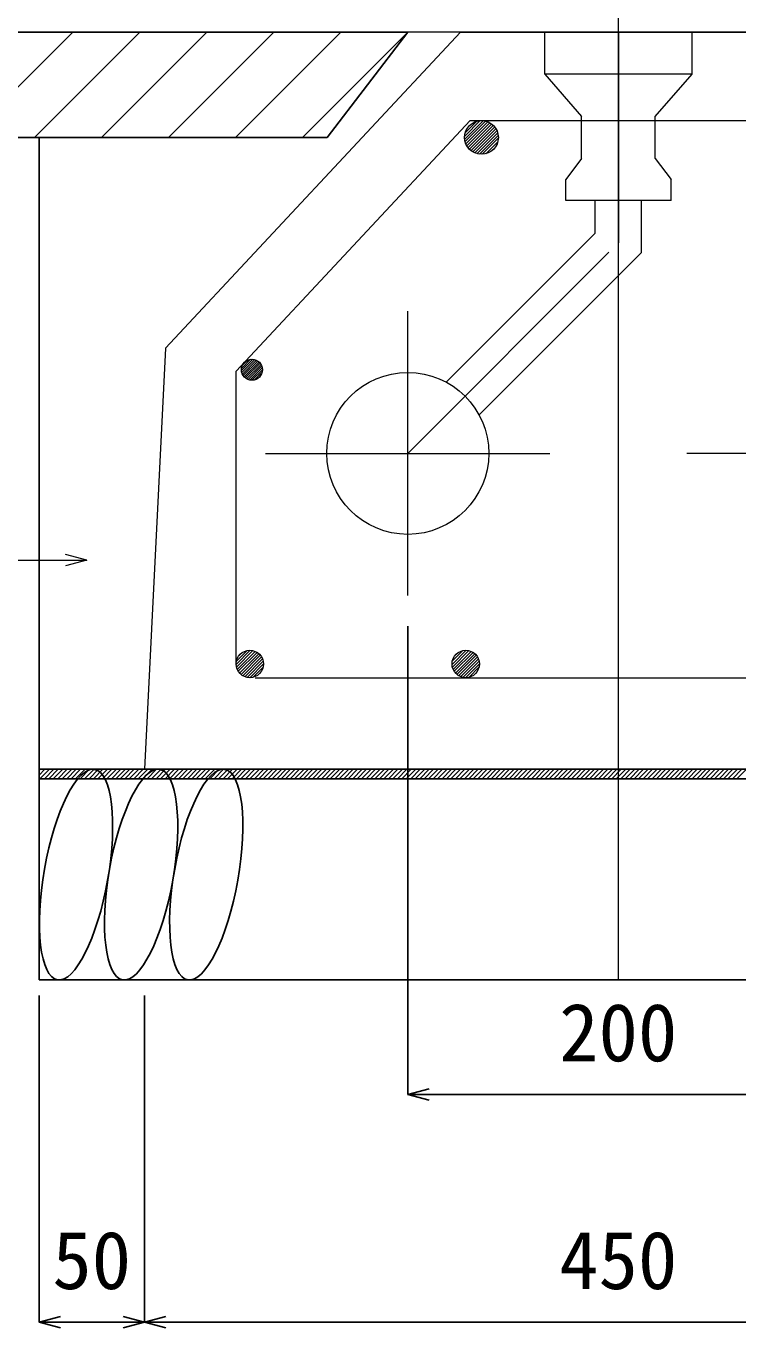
# Model space of a CAD drawing. Units: millimetres, scale not verified. Extents: x -9755 to 16726, y -7413 to 4835.
# Drawn here: x 4403 to 4741, y -166 to 452 of the extents above; entities that cross this region are included whole.
import ezdxf
from ezdxf.enums import TextEntityAlignment as Align

# ---------------------------------------------------------------- set-up
doc = ezdxf.new("R2010")
doc.units = ezdxf.units.MM
doc.header["$LTSCALE"] = 15
doc.linetypes.add('CHAIN2', pattern=[12, 9, -1, 1, -1])
doc.layers.add('0-1_ブロック', color=2, linetype='Continuous', lineweight=18)
doc.layers.add('0-A', color=7, linetype='Continuous', lineweight=18)
for name, color, linetype in [('0-3_鉄筋', 7, 'Continuous'), ('0-5_ｼﾞｮｲﾝﾄ詳細図', 7, 'Continuous'), ('0-6_寸法', 4, 'Continuous'), ('0-B', 4, 'Continuous')]:
    doc.layers.add(name, color=color, linetype=linetype)
doc.styles.add('ＭＳ ゴシック', font='')
doc.styles.get('ＭＳ ゴシック').set_extended_font_data('MS Gothic')

msp = doc.modelspace()

# ---------------------------------------------------------------- linework, layer by layer
at = {"layer": '0-1_ブロック', "color": 7}
for p, q in [((4684.36, -0.57), (4684.36, 571.73)), ((5212.45, 449.43), (3937.59, 449.43)), ((4719.36, 429.43), (4719.36, 449.43)), ((4649.36, 429.43), (4666.86, 409.43)), ((4701.86, 409.43), (4719.36, 429.43)), ((4666.86, 389.43), (4666.86, 409.43)), ((4701.86, 389.43), (4701.86, 409.43)), ((4666.86, 389.43), (4659.36, 379.43)), ((4701.86, 389.43), (4709.36, 379.43)), ((4709.36, 369.43), (4709.36, 379.43)), ((4673.36, 353.99), (4673.36, 369.49)), ((4695.36, 344.88), (4695.36, 369.49)), ((4602.63, 283.26), (4673.36, 353.99)), ((4618.19, 267.71), (4695.36, 344.88)), ((4505.39, 288.7), (4510.8, 294.11)), ((4505.42, 289.79), (4509.71, 294.08)), ((4505.55, 287.8), (4511.7, 293.95)), ((4505.83, 287.02), (4512.47, 293.66)), ((4505.87, 291.3), (4508.19, 293.63)), ((4506.22, 286.34), (4513.15, 293.28)), ((4506.68, 285.75), (4513.75, 292.81)), ((4507.23, 285.24), (4514.26, 292.27)), ((4507.86, 284.8), (4514.69, 291.64)), ((4508.57, 284.46), (4515.04, 290.92)), ((4509.4, 284.22), (4515.28, 290.1)), ((4510.36, 284.13), (4515.37, 289.14)), ((4511.57, 284.27), (4515.23, 287.93))]:
    msp.add_line(p, q, dxfattribs=at)
at = {"layer": '0-1_ブロック', "color": 3}
for q in [(4469.36, 299.43), (4759.36, 449.43)]:
    msp.add_line((4609.36, 449.43), q, dxfattribs=at)
at = {"layer": '0-1_ブロック', "color": 7, "linetype": 'CHAIN2'}
for p, q in [((4684.36, 449.43), (4684.36, 349.43)), ((4584.36, 249.43), (4684.36, 349.43)), ((4584.36, 181.93), (4584.36, 316.93)), ((4516.86, 249.43), (4651.86, 249.43)), ((4851.86, 249.43), (4716.86, 249.43))]:
    msp.add_line(p, q, dxfattribs=at)
at = {"layer": '0-1_ブロック'}
for p, q in [((4613.93, 407.43), (4502.86, 288.43)), ((4611.38, 400.07), (4618.72, 407.41)), ((4611.39, 398.67), (4620.12, 407.4)), ((4611.6, 397.46), (4621.33, 407.19)), ((4611.72, 401.82), (4616.97, 407.07)), ((4611.95, 396.4), (4622.39, 406.84)), ((4612.42, 395.45), (4623.34, 406.37)), ((4612.98, 394.6), (4624.19, 405.81)), ((4613.64, 393.84), (4624.95, 405.15)), ((4613.93, 407.43), (4754.78, 407.43)), ((4614.38, 393.17), (4625.62, 404.41)), ((4615.21, 392.59), (4626.2, 403.58)), ((4616.15, 392.11), (4626.68, 402.64)), ((4617.19, 391.73), (4627.06, 401.6)), ((4618.36, 391.5), (4627.29, 400.43)), ((4619.72, 391.44), (4627.35, 399.07)), ((4621.39, 391.7), (4627.09, 397.4)), ((4624.11, 393), (4625.79, 394.68)), ((4502.86, 149.43), (4502.86, 288.43)), ((4502.86, 149.18), (4509.61, 155.93)), ((4502.98, 150.72), (4508.07, 155.81)), ((4503.03, 147.94), (4510.85, 155.76)), ((4503.38, 146.87), (4511.91, 155.41)), ((4503.87, 145.95), (4512.84, 154.92)), ((4504.08, 153.23), (4505.56, 154.71)), ((4605.36, 149.18), (4612.11, 155.93)), ((4605.48, 150.72), (4610.57, 155.81)), ((4605.53, 147.94), (4613.35, 155.76)), ((4605.88, 146.87), (4614.41, 155.41)), ((4606.37, 145.95), (4615.34, 154.92)), ((4606.58, 153.23), (4608.06, 154.71)), ((4504.47, 145.14), (4513.65, 154.31)), ((4505.19, 144.44), (4514.35, 153.6)), ((4506.02, 143.86), (4514.93, 152.77)), ((4506.97, 143.39), (4515.4, 151.82)), ((4508.06, 143.07), (4515.72, 150.73)), ((4509.34, 142.93), (4515.86, 149.45)), ((4606.97, 145.14), (4616.15, 154.31)), ((4607.69, 144.44), (4616.85, 153.6)), ((4608.52, 143.86), (4617.43, 152.77)), ((4609.47, 143.39), (4617.9, 151.82)), ((4610.56, 143.07), (4618.22, 150.73)), ((4611.84, 142.93), (4618.36, 149.45)), ((4510.95, 143.13), (4515.66, 147.84)), ((4511.86, 142.93), (4856.86, 142.93)), ((4613.45, 143.13), (4618.16, 147.84))]:
    msp.add_line(p, q, dxfattribs=at)
at = {"layer": '0-1_ブロック', "color": 7}
for points in [[(4719.36, 429.43), (4649.36, 429.43), (4649.36, 449.43)], [(4709.36, 369.43), (4659.36, 369.43), (4659.36, 379.43)]]:
    msp.add_lwpolyline(points, dxfattribs=at)
at = {"layer": '0-1_ブロック', "color": 3}
msp.add_lwpolyline([(4469.36, 299.43), (4459.36, 99.43), (4909.36, 99.43)], dxfattribs=at)
at = {"layer": '0-1_ブロック'}
for centre, radius in [((4619.36, 399.43), 8), ((4510.37, 289.13), 5), ((4509.36, 149.43), 6.5), ((4611.86, 149.43), 6.5)]:
    msp.add_circle(centre, radius, dxfattribs=at)
at = {"layer": '0-1_ブロック', "color": 3}
msp.add_circle((4584.36, 249.43), 38.45, dxfattribs=at)
at = {"layer": '0-3_鉄筋'}
for p, q in [((4584.36, 449.43), (4259.36, 449.43)), ((4375.29, 399.43), (4425.29, 449.43)), ((4407.11, 399.43), (4457.11, 449.43)), ((4438.93, 399.43), (4488.93, 449.43)), ((4470.75, 399.43), (4520.75, 449.43)), ((4502.57, 399.43), (4552.57, 449.43)), ((4534.39, 399.43), (4584.25, 449.29)), ((4584.36, 449.43), (4546.02, 399.43)), ((4546.02, 399.43), (4259.36, 399.43)), ((4409.36, 99.43), (4409.36, 399.43))]:
    msp.add_line(p, q, dxfattribs=at)
at = {"layer": '0-5_ｼﾞｮｲﾝﾄ詳細図'}
for p, q in [((4409.36, -0.57), (4409.36, 99.43)), ((4959.36, 99.43), (4409.36, 99.43)), ((4409.36, -0.57), (4959.36, -0.57))]:
    msp.add_line(p, q, dxfattribs=at)
for centre in [(4426.87, 49.44), (4457.78, 49.44), (4488.68, 49.44)]:
    msp.add_ellipse(centre, major_axis=(8.81, 49.96), ratio=0.3, dxfattribs=at)
at = {"layer": '0-6_寸法'}
for p, q in [((4584.36, -54.96), (4584.36, 167.46)), ((4409.36, -163.11), (4409.36, -7.97)), ((4459.36, -163.11), (4459.36, -7.97)), ((4459.36, -163.11), (4459.36, -7.97)), ((4584.36, -54.96), (4594.5, -52.24)), ((4584.36, -54.96), (4784.36, -54.96)), ((4584.36, -54.96), (4594.5, -57.68)), ((4409.36, -163.11), (4419.5, -160.39)), ((4459.36, -163.11), (4449.21, -160.39)), ((4459.36, -163.11), (4469.5, -160.39)), ((4459.36, -163.11), (4469.5, -160.39)), ((4409.36, -163.11), (4459.36, -163.11)), ((4409.36, -163.11), (4419.5, -165.83)), ((4459.36, -163.11), (4449.21, -165.83)), ((4459.36, -163.11), (4469.5, -165.83)), ((4459.36, -163.11), (4909.36, -163.11)), ((4459.36, -163.11), (4469.5, -165.83))]:
    msp.add_line(p, q, dxfattribs=at)
at = {"layer": '0-A'}
msp.add_line((4431.92, 198.78), (4421.78, 201.49), dxfattribs=at)
msp.add_lwpolyline([(4232.05, 198.78), (4431.92, 198.78), (4421.78, 196.06)], dxfattribs=at)
at = {"layer": '0-B'}
for p, q in [((4409.36, 96.71), (4412.08, 99.43)), ((4409.36, 98.83), (4409.96, 99.43)), ((4409.7, 94.93), (4414.2, 99.43)), ((4411.82, 94.93), (4416.32, 99.43)), ((4413.95, 94.93), (4418.45, 99.43)), ((4416.07, 94.93), (4420.57, 99.43)), ((4418.19, 94.93), (4422.69, 99.43)), ((4420.31, 94.93), (4424.81, 99.43)), ((4422.43, 94.93), (4426.93, 99.43)), ((4424.55, 94.93), (4429.05, 99.43)), ((4426.67, 94.93), (4431.17, 99.43)), ((4428.79, 94.93), (4433.29, 99.43)), ((4430.92, 94.93), (4435.42, 99.43)), ((4433.04, 94.93), (4437.54, 99.43)), ((4435.16, 94.93), (4439.66, 99.43)), ((4437.28, 94.93), (4441.78, 99.43)), ((4439.4, 94.93), (4443.9, 99.43)), ((4441.52, 94.93), (4446.02, 99.43)), ((4443.64, 94.93), (4448.14, 99.43)), ((4445.77, 94.93), (4450.27, 99.43)), ((4447.89, 94.93), (4452.39, 99.43)), ((4450.01, 94.93), (4454.51, 99.43)), ((4452.13, 94.93), (4456.63, 99.43)), ((4454.25, 94.93), (4458.75, 99.43)), ((4456.37, 94.93), (4460.87, 99.43)), ((4458.49, 94.93), (4462.99, 99.43)), ((4460.61, 94.93), (4465.11, 99.43)), ((4462.74, 94.93), (4467.24, 99.43)), ((4464.86, 94.93), (4469.36, 99.43)), ((4466.98, 94.93), (4471.48, 99.43)), ((4469.1, 94.93), (4473.6, 99.43)), ((4471.22, 94.93), (4475.72, 99.43)), ((4473.34, 94.93), (4477.84, 99.43)), ((4475.46, 94.93), (4479.96, 99.43)), ((4477.59, 94.93), (4482.09, 99.43)), ((4479.71, 94.93), (4484.21, 99.43)), ((4481.83, 94.93), (4486.33, 99.43)), ((4483.95, 94.93), (4488.45, 99.43)), ((4486.07, 94.93), (4490.57, 99.43)), ((4488.19, 94.93), (4492.69, 99.43)), ((4490.31, 94.93), (4494.81, 99.43)), ((4492.43, 94.93), (4496.93, 99.43)), ((4494.56, 94.93), (4499.06, 99.43)), ((4496.68, 94.93), (4501.18, 99.43)), ((4498.8, 94.93), (4503.3, 99.43)), ((4500.92, 94.93), (4505.42, 99.43)), ((4503.04, 94.93), (4507.54, 99.43)), ((4505.16, 94.93), (4509.66, 99.43)), ((4507.28, 94.93), (4511.78, 99.43)), ((4509.41, 94.93), (4513.91, 99.43)), ((4511.53, 94.93), (4516.03, 99.43)), ((4513.65, 94.93), (4518.15, 99.43)), ((4515.77, 94.93), (4520.27, 99.43)), ((4517.89, 94.93), (4522.39, 99.43)), ((4520.01, 94.93), (4524.51, 99.43)), ((4522.13, 94.93), (4526.63, 99.43)), ((4524.25, 94.93), (4528.75, 99.43)), ((4526.38, 94.93), (4530.88, 99.43)), ((4528.5, 94.93), (4533, 99.43)), ((4530.62, 94.93), (4535.12, 99.43)), ((4532.74, 94.93), (4537.24, 99.43)), ((4534.86, 94.93), (4539.36, 99.43)), ((4536.98, 94.93), (4541.48, 99.43)), ((4539.1, 94.93), (4543.6, 99.43)), ((4541.22, 94.93), (4545.72, 99.43)), ((4543.35, 94.93), (4547.85, 99.43)), ((4545.47, 94.93), (4549.97, 99.43)), ((4547.59, 94.93), (4552.09, 99.43)), ((4549.71, 94.93), (4554.21, 99.43)), ((4551.83, 94.93), (4556.33, 99.43)), ((4553.95, 94.93), (4558.45, 99.43)), ((4556.07, 94.93), (4560.57, 99.43)), ((4558.2, 94.93), (4562.7, 99.43)), ((4560.32, 94.93), (4564.82, 99.43)), ((4562.44, 94.93), (4566.94, 99.43)), ((4564.56, 94.93), (4569.06, 99.43)), ((4566.68, 94.93), (4571.18, 99.43)), ((4568.8, 94.93), (4573.3, 99.43)), ((4570.92, 94.93), (4575.42, 99.43)), ((4573.04, 94.93), (4577.54, 99.43)), ((4575.17, 94.93), (4579.67, 99.43)), ((4577.29, 94.93), (4581.79, 99.43)), ((4579.41, 94.93), (4583.91, 99.43)), ((4581.53, 94.93), (4586.03, 99.43)), ((4583.65, 94.93), (4588.15, 99.43)), ((4585.77, 94.93), (4590.27, 99.43)), ((4587.89, 94.93), (4592.39, 99.43)), ((4590.02, 94.93), (4594.52, 99.43)), ((4592.14, 94.93), (4596.64, 99.43)), ((4594.26, 94.93), (4598.76, 99.43)), ((4596.38, 94.93), (4600.88, 99.43)), ((4598.5, 94.93), (4603, 99.43)), ((4600.62, 94.93), (4605.12, 99.43)), ((4602.74, 94.93), (4607.24, 99.43)), ((4604.86, 94.93), (4609.36, 99.43)), ((4606.99, 94.93), (4611.49, 99.43)), ((4609.11, 94.93), (4613.61, 99.43)), ((4611.23, 94.93), (4615.73, 99.43)), ((4613.35, 94.93), (4617.85, 99.43)), ((4615.47, 94.93), (4619.97, 99.43)), ((4617.59, 94.93), (4622.09, 99.43)), ((4619.71, 94.93), (4624.21, 99.43)), ((4621.84, 94.93), (4626.34, 99.43)), ((4623.96, 94.93), (4628.46, 99.43)), ((4626.08, 94.93), (4630.58, 99.43)), ((4628.2, 94.93), (4632.7, 99.43)), ((4630.32, 94.93), (4634.82, 99.43)), ((4632.44, 94.93), (4636.94, 99.43)), ((4634.56, 94.93), (4639.06, 99.43)), ((4636.68, 94.93), (4641.18, 99.43)), ((4638.81, 94.93), (4643.31, 99.43)), ((4640.93, 94.93), (4645.43, 99.43)), ((4643.05, 94.93), (4647.55, 99.43)), ((4645.17, 94.93), (4649.67, 99.43)), ((4647.29, 94.93), (4651.79, 99.43)), ((4649.41, 94.93), (4653.91, 99.43)), ((4651.53, 94.93), (4656.03, 99.43)), ((4653.65, 94.93), (4658.15, 99.43)), ((4655.78, 94.93), (4660.28, 99.43)), ((4657.9, 94.93), (4662.4, 99.43)), ((4660.02, 94.93), (4664.52, 99.43)), ((4662.14, 94.93), (4666.64, 99.43)), ((4664.26, 94.93), (4668.76, 99.43)), ((4666.38, 94.93), (4670.88, 99.43)), ((4668.5, 94.93), (4673, 99.43)), ((4670.63, 94.93), (4675.13, 99.43)), ((4672.75, 94.93), (4677.25, 99.43)), ((4674.87, 94.93), (4679.37, 99.43)), ((4676.99, 94.93), (4681.49, 99.43)), ((4679.11, 94.93), (4683.61, 99.43)), ((4681.23, 94.93), (4685.73, 99.43)), ((4683.35, 94.93), (4687.85, 99.43)), ((4685.47, 94.93), (4689.97, 99.43)), ((4687.6, 94.93), (4692.1, 99.43)), ((4689.72, 94.93), (4694.22, 99.43)), ((4691.84, 94.93), (4696.34, 99.43)), ((4693.96, 94.93), (4698.46, 99.43)), ((4696.08, 94.93), (4700.58, 99.43)), ((4698.2, 94.93), (4702.7, 99.43)), ((4700.32, 94.93), (4704.82, 99.43)), ((4702.45, 94.93), (4706.95, 99.43)), ((4704.57, 94.93), (4709.07, 99.43)), ((4706.69, 94.93), (4711.19, 99.43)), ((4708.81, 94.93), (4713.31, 99.43)), ((4710.93, 94.93), (4715.43, 99.43)), ((4713.05, 94.93), (4717.55, 99.43)), ((4715.17, 94.93), (4719.67, 99.43)), ((4717.29, 94.93), (4721.79, 99.43)), ((4719.42, 94.93), (4723.92, 99.43)), ((4721.54, 94.93), (4726.04, 99.43)), ((4723.66, 94.93), (4728.16, 99.43)), ((4725.78, 94.93), (4730.28, 99.43)), ((4727.9, 94.93), (4732.4, 99.43)), ((4730.02, 94.93), (4734.52, 99.43)), ((4732.14, 94.93), (4736.64, 99.43)), ((4734.27, 94.93), (4738.77, 99.43)), ((4736.39, 94.93), (4740.89, 99.43)), ((4738.51, 94.93), (4743.01, 99.43)), ((4740.63, 94.93), (4745.13, 99.43))]:
    msp.add_line(p, q, dxfattribs=at)
msp.add_lwpolyline([(4409.36, 99.43), (4959.36, 99.43), (4959.36, 94.93), (4409.36, 94.93)], close=True, dxfattribs=at)

# ---------------------------------------------------------------- texts
at = {"layer": '0-6_寸法', "style": 'ＭＳ ゴシック'}
for s, p in [('200', (4656.23, -47.46)), ('50', (4415.61, -155.61)), ('450', (4656.23, -155.61))]:
    msp.add_text(s, height=27.49, dxfattribs=at).set_placement(p, align=Align.BOTTOM_LEFT)

doc.saveas('drawing.dxf')
